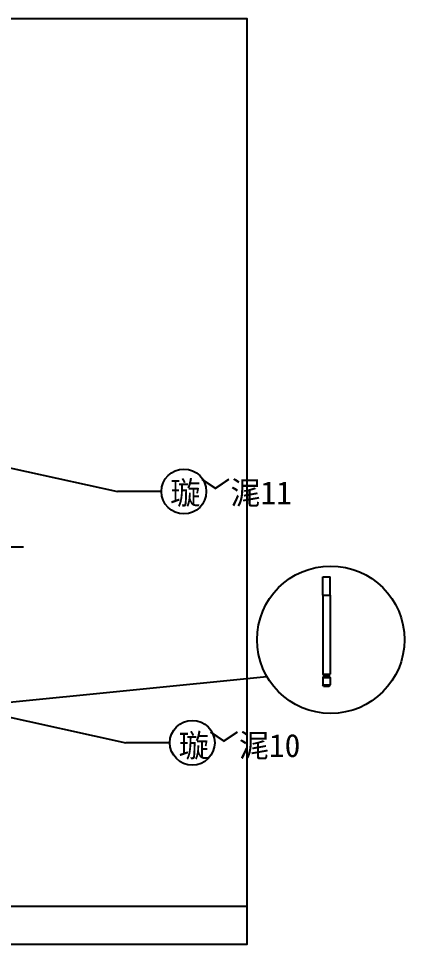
# Model space of a CAD drawing. Header units: metres. Extents: x 839860 to 852626, y -1416510 to -1406186.
# Drawn here: x 848322 to 852626, y -1416510 to -1406186 of the extents above; entities that cross this region are included whole.
import ezdxf

# ---------------------------------------------------------------- set-up
doc = ezdxf.new("R2010")
doc.units = ezdxf.units.M
for name, color, linetype in [('DIM_IDEN', 3, 'Continuous'), ('LVTRY', 7, 'Continuous'), ('PUB_TEXT', 4, 'Continuous'), ('鍥惧眰3', 1, 'Continuous')]:
    doc.layers.add(name, color=color, linetype=linetype)
doc.dimstyles.get("Standard").update_dxf_attribs({"dimtxt": 2.5, "dimasz": 2.5, "dimexe": 1.25, "dimexo": 0.625, "dimtad": 1, "dimcen": 2.5, "dimazin": 3, "dimtfac": 1, "dimtmove": 0, "dimatfit": 3})

# ---------------------------------------------------------------- blocks, each defined once
blk = doc.blocks.new('_CLOSEDFILLED')
at = {"color": 0, "linetype": 'BYBLOCK'}
blk.add_solid([(-1, 0), (0, 0), (-1, 0)], dxfattribs=at)
blk = doc.blocks.new('*D1')
for p, q in [((851716.24, -1412616), (851716.24, -1412410.5)), ((851716.49, -1412410.5), (851755.24, -1412410.5)), ((851757.24, -1412410.5), (851795.99, -1412410.5)), ((851796.24, -1412616), (851796.24, -1412410.5))]:
    blk.add_line(p, q)
at = {"layer": 'Defpoints'}
for p in [(851716.24, -1412410.5), (851716.24, -1412616), (851796.24, -1412616)]:
    blk.add_point(p, dxfattribs=at)
at = {"layer": 'LVTRY', "xscale": 0.25, "yscale": 0.25, "rotation": 180}
blk.add_blockref('_CLOSEDFILLED', (851716.24, -1412410.5), dxfattribs=at)
at = {"layer": 'LVTRY', "xscale": 0.25, "yscale": 0.25}
blk.add_blockref('_CLOSEDFILLED', (851796.24, -1412410.5), dxfattribs=at)
at = {"layer": 'LVTRY', "insert": (851756.24, -1412410.5), "char_height": 1, "attachment_point": 5}
blk.add_mtext('80', dxfattribs=at)

msp = doc.modelspace()

# ---------------------------------------------------------------- linework, layer by layer
at = {"layer": 'DIM_IDEN'}
for p, q in [((847669.67, -1411073.18), (849424.5, -1411459.04)), ((849916.5, -1411459.04), (849424.5, -1411459.04)), ((845381.61, -1413351), (849518, -1414260.54)), ((846274.74, -1414000.62), (851091.11, -1413520.41)), ((850010, -1414260.54), (849518, -1414260.54)), ((850010, -1414260.54), (849518, -1414260.54))]:
    msp.add_line(p, q, dxfattribs=at)
for centre in [(850166.5, -1411459.04), (850260, -1414260.54)]:
    msp.add_circle(centre, 250, dxfattribs=at)
at = {"layer": 'LVTRY'}
for p, q in [((848376.24, -1412081), (842454.24, -1412081)), ((839860, -1416081), (850867, -1416081))]:
    msp.add_line(p, q, dxfattribs=at)
msp.add_lwpolyline([(839860, -1406185.5), (850867, -1406185.5), (850867, -1416509.5), (839860, -1416509.5)], close=True, dxfattribs=at)
msp.add_circle((851804.24, -1413112), 821.81, dxfattribs=at)
at = {"layer": '鍥惧眰3'}
for p, q in [((851716.24, -1412616), (851716.24, -1413496)), ((851716.24, -1412616), (851796.24, -1412616)), ((851796.24, -1412616), (851796.24, -1413495.88)), ((851716.24, -1413496), (851796.24, -1413495.88)), ((851724.81, -1413503.61), (851716.24, -1413495.88)), ((851716.24, -1413495.88), (851796.24, -1413495.88)), ((851724.81, -1413519.07), (851716.24, -1413534.54)), ((851716.24, -1413534.54), (851716.24, -1413614.54)), ((851716.24, -1413534.54), (851796.24, -1413534.54)), ((851724.81, -1413503.61), (851724.81, -1413519.07)), ((851724.81, -1413503.61), (851787.67, -1413503.61)), ((851724.81, -1413519.06), (851787.66, -1413519.06)), ((851787.67, -1413503.61), (851796.24, -1413495.88)), ((851787.67, -1413503.61), (851787.67, -1413519.07)), ((851787.67, -1413519.07), (851796.24, -1413534.54)), ((851796.24, -1413534.54), (851796.24, -1413614.54)), ((851716.24, -1413614.54), (851796.24, -1413614.54)), ((851724.82, -1413630.01), (851716.24, -1413614.54)), ((851716.24, -1413614.54), (851796.24, -1413614.54)), ((851724.82, -1413630.01), (851787.66, -1413630.01)), ((851787.67, -1413630), (851796.24, -1413614.54))]:
    msp.add_line(p, q, dxfattribs=at)

# ---------------------------------------------------------------- texts
at = {"layer": 'PUB_TEXT'}
for s, p in [('璇﹀浘11', (850015.51, -1411602)), ('璇﹀浘10', (850110.13, -1414419.92)), ('璇﹀浘10', (850110.13, -1414419.92))]:
    msp.add_text(s, height=257.6, dxfattribs=at).set_placement(p)

# ---------------------------------------------------------------- dimensions: what is measured, and where the dimension line sits
at = {"layer": 'LVTRY'}
dim = msp.add_linear_dim(base=(851716.24, -1412410.5), p1=(851716.24, -1412616), p2=(851796.24, -1412616), dimstyle='Standard', dxfattribs=at)
dim.commit()
dim.dimension.update_dxf_attribs({"geometry": '*D1', "text_midpoint": (851756.24, -1412410.5)})

doc.saveas('drawing.dxf')
